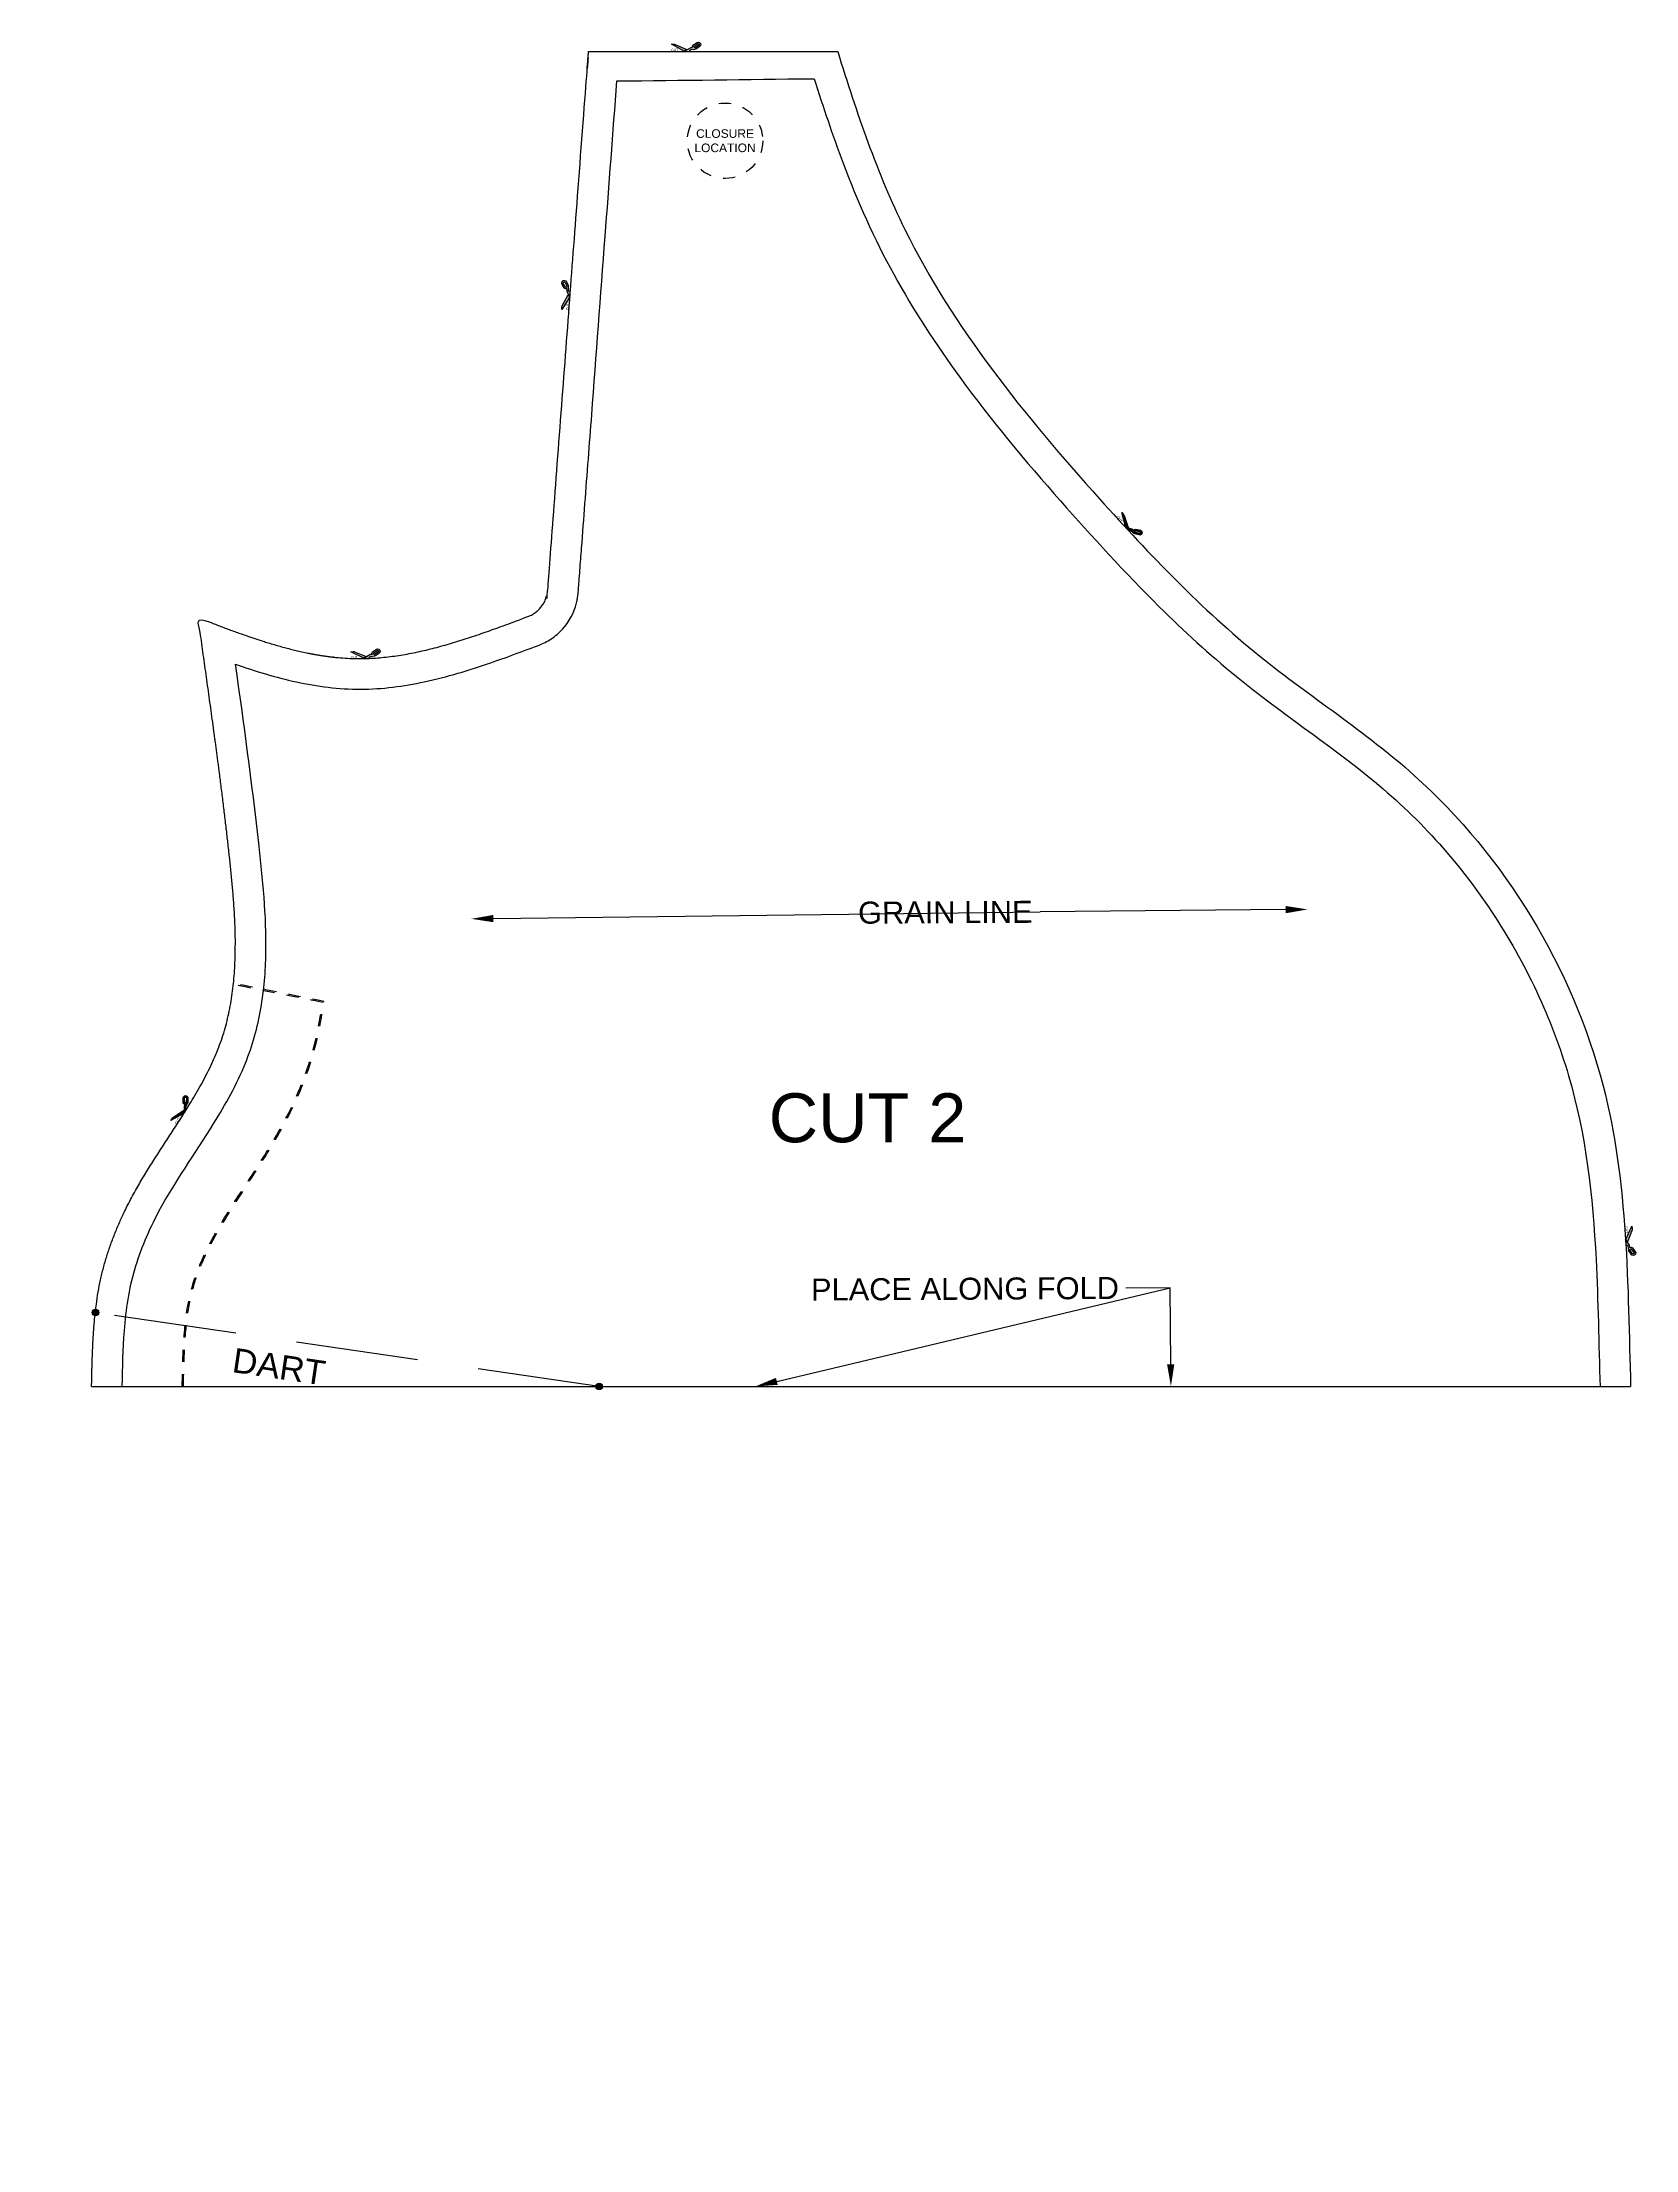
# Model space of a CAD drawing. Header units: feet. Extents: x 0 to 13, y 0 to 17.2.
import ezdxf
from ezdxf import colors
from ezdxf.entities.mleader import LeaderData, LeaderLine
from ezdxf.lldxf.tags import DXFTag
from ezdxf.math import Vec2, Vec3

# ---------------------------------------------------------------- set-up
doc = ezdxf.new("R2010")
doc.units = ezdxf.units.FT
doc.header["$MEASUREMENT"] = 0
for name, pattern in [('DASHED2', [0.375, 0.25, -0.125]), ('DASHEDX2', [1.5, 1, -0.5]), ('DOT2', [0.125, 0, -0.125])]:
    doc.linetypes.add(name, pattern=pattern)
for name, color, linetype in [('C2', 5, 'DASHED2'), ('CUT', 4, 'Continuous'), ('MARKINGS', 30, 'DASHEDX2'), ('MARKINGS2', 40, 'Continuous'), ('MARKINGS3', 42, 'DOT2'), ('SEAM ALLOWANCE', 6, 'SEAM ALLOWANCE ---- SEAM ALLOWANCE ---- SEAM ALLOWANCE ---- SEAM ALLOWANCE ----')]:
    doc.layers.add(name, color=color, linetype=linetype)
doc.styles.get("Standard").update_dxf_attribs({"font": 'arial.ttf'})
tags = doc.linetypes.add('SEAM ALLOWANCE ---- SEAM ALLOWANCE ---- SEAM ALLOWANCE ---- SEAM ALLOWANCE ----', pattern='A,0.5,-0.2,["SEAM ALLOWANCE",Standard,S=0.04,R=0,X=-0.1,Y=-0.05],-0.2,0.5,-0.2,-0.2,0.5,-0.2', length=2.5).pattern_tags.tags
tags[6] = DXFTag(74, 10)

# ---------------------------------------------------------------- blocks, each defined once
blk = doc.blocks.new('*U6')
at = {"linetype": 'Continuous'}
h = blk.add_hatch(color=256, dxfattribs=at)
h.dxf.hatch_style = 1
h.paths.add_polyline_path([(-0.095, 0.043, 0.117185), (-0.104, 0.045), (-0.125, 0.044), (-0.021, -0.012), (0, 0)])
h.paths.add_polyline_path([(0.031, -0.003, -0.224701), (0.036, 0), (0.067, 0.003, 0.100494), (0.075, 0.005), (0.103, 0.022, 1.041203), (0.084, 0.058), (0.051, 0.037, 0.275899), (0.047, 0.016), (0.038, 0.016, 0.12053), (0.029, 0.013), (-0.021, -0.015), (0.023, -0.015)])
h.paths.add_polyline_path([(0.059, 0.027), (0.09, 0.047, -1.07636), (0.097, 0.033), (0.068, 0.016, -0.53887)], flags=16)
for points in [[(0, 0), (-0.021, -0.012), (-0.125, 0.044), (-0.104, 0.045, -0.117185), (-0.095, 0.043), (0, 0)], [(0.047, 0.016), (0.038, 0.016, 0.12053), (0.029, 0.013), (-0.021, -0.015), (0.023, -0.015), (0.031, -0.003, -0.224701), (0.036, 0), (0.067, 0.003)], [(0.047, 0.016, -0.275899), (0.051, 0.037), (0.084, 0.058, -1.041203), (0.103, 0.022), (0.075, 0.005, -0.100494), (0.067, 0.003, -0.100494)], [(0.059, 0.027), (0.09, 0.047, -1.07636), (0.097, 0.033), (0.068, 0.016, -0.53887), (0.059, 0.027, 2.097381)]]:
    blk.add_lwpolyline(points, format="xyb", dxfattribs=at)
at = {"linetype": 'Continuous', "insert": (-0.127, 0.008), "char_height": 0.02, "attachment_point": 1}
blk.add_mtext_dynamic_manual_height_columns('CUT', width=0.12813, gutter_width=1, heights=[0], dxfattribs=at)

msp = doc.modelspace()

# ---------------------------------------------------------------- hatches: boundary and pattern name
at = {"layer": 'MARKINGS', "linetype": 'SEAM ALLOWANCE ---- SEAM ALLOWANCE ---- SEAM ALLOWANCE ---- SEAM ALLOWANCE ----'}
h = msp.add_hatch(color=256, dxfattribs=at)
h.dxf.hatch_style = 1
h.paths.add_polyline_path([(0.408, 6.838, 1), (0.461, 6.838, 1)])
h = msp.add_hatch(color=256, dxfattribs=at)
h.dxf.hatch_style = 1
h.paths.add_polyline_path([(4.524, 6.235, 1), (4.577, 6.235, 1)])

# ---------------------------------------------------------------- linework, layer by layer
at = {"layer": 'CUT', "linetype": 'Continuous', "ltscale": 0.5}
msp.add_line((4.463, 17.137), (6.498, 17.137), dxfattribs=at)
at = {"layer": 'CUT'}
for points in [[(0.404, 6.235), (12.975, 6.235)], [(0.481, 6.235), (12.946, 6.234)]]:
    msp.add_lwpolyline(points, dxfattribs=at)
msp.add_rational_spline([(0.404, 6.235), (0.41, 6.545), (0.422, 7.095), (0.824, 8.054), (1.676, 9.047), (1.522, 10.774), (1.361, 11.899), (1.273, 12.513), (1.698, 12.351), (2.594, 12.011), (3.495, 12.345), (3.968, 12.523), (4.062, 12.558), (4.122, 12.638), (4.13, 12.738), (4.24, 14.191), (4.35, 15.644), (4.461, 17.111), (4.462, 17.124), (4.463, 17.137)], [1, 1, 1, 1, 1, 1, 1, 1, 1, 1, 1, 1, 0.895411453918, 0.895411453918, 1, 1, 1, 1, 1, 1], degree=3, knots=[0, 0, 0, 0, 0.92012, 1.635777, 3.083462, 4.654597, 6.539345, 6.539345, 6.539345, 7.859908, 9.318968, 9.318968, 9.318968, 10.454452, 10.454452, 10.454452, 11.133526, 11.133526, 11.139675, 11.139675, 11.139675, 11.139675], dxfattribs=at)
msp.add_open_spline([(6.498, 17.137), (6.653, 16.639), (7.109, 15.287), (8.422, 13.682), (9.839, 12.197), (11.65, 11.051), (12.962, 8.894), (12.951, 7.064), (12.975, 6.235)], degree=3, knots=[12.135668, 12.135668, 12.135668, 12.135668, 13.689907, 16.404253, 18.238213, 19.832568, 22.800244, 25.264393, 25.264393, 25.264393, 25.264393], dxfattribs=at)
at = {"layer": 'MARKINGS'}
msp.add_line((4.55, 6.235), (0.435, 6.838), dxfattribs=at)
at = {"layer": 'MARKINGS', "linetype": 'SEAM ALLOWANCE ---- SEAM ALLOWANCE ---- SEAM ALLOWANCE ---- SEAM ALLOWANCE ----'}
for centre in [(0.435, 6.838), (4.55, 6.235)]:
    msp.add_circle(centre, 0.0269, dxfattribs=at)
at = {"layer": 'MARKINGS3', "ltscale": 0.25}
msp.add_circle((5.578, 16.409), 0.308, dxfattribs=at)
at = {"layer": 'MARKINGS3', "ltscale": 0.5}
for points, knots in [([(1.154, 6.235), (1.157, 6.388), (1.161, 6.529), (1.178, 6.754), (1.19, 6.845), (1.221, 6.999), (1.239, 7.067), (1.291, 7.213), (1.324, 7.288), (1.416, 7.474), (1.485, 7.588), (1.649, 7.844), (1.743, 7.984), (1.927, 8.284), (2.018, 8.442), (2.152, 8.751), (2.202, 8.895), (2.266, 9.152), (2.286, 9.267), (2.301, 9.38), (2.054, 9.429), (1.808, 9.478), (1.562, 9.527)], [0.016027, 0.016027, 0.016027, 0.016027, 0.474103, 0.474103, 0.839259, 0.839259, 1.171651, 1.171651, 1.504043, 1.504043, 1.986207, 1.986207, 2.468372, 2.468372, 2.915233, 2.915233, 3.236363, 3.236363, 3.501771, 3.501771, 3.501771, 4.501771, 4.501771, 4.501771, 4.501771]), ([(2.289, 9.372), (2.049, 9.42), (1.808, 9.468), (1.565, 9.516), (1.563, 9.516), (1.56, 9.517)], [3.5141615, 3.5141615, 3.5141615, 3.5141615, 4.4918949, 4.4918949, 4.501771, 4.501771, 4.501771, 4.501771]), ([(1.144, 6.235), (1.147, 6.397), (1.151, 6.545), (1.172, 6.787), (1.185, 6.883), (1.226, 7.059), (1.254, 7.144), (1.33, 7.327), (1.376, 7.419), (1.488, 7.613), (1.555, 7.717), (1.703, 7.943), (1.783, 8.065), (1.954, 8.35), (2.045, 8.517), (2.175, 8.844), (2.219, 8.99), (2.266, 9.211), (2.279, 9.292), (2.289, 9.372)], [0.015811, 0.015811, 0.015811, 0.015811, 0.500741, 0.500741, 0.905275, 0.905275, 1.309809, 1.309809, 1.714344, 1.714344, 2.118878, 2.118878, 2.523412, 2.523412, 2.982722, 2.982722, 3.306729, 3.306729, 3.494536, 3.494536, 3.494536, 3.494536])]:
    msp.add_open_spline(points, degree=3, knots=knots, dxfattribs=at)
at = {"layer": 'SEAM ALLOWANCE'}
msp.add_open_spline([(0.654, 6.235), (0.657, 6.391), (0.661, 6.543), (0.685, 6.866), (0.71, 7.031), (0.803, 7.351), (0.871, 7.51), (1.08, 7.9), (1.247, 8.133), (1.498, 8.539), (1.589, 8.7), (1.718, 9.018), (1.76, 9.17), (1.813, 9.473), (1.825, 9.625), (1.833, 10.081), (1.802, 10.383), (1.713, 11.173), (1.647, 11.656), (1.58, 12.133), (1.741, 12.077), (1.907, 12.026), (2.247, 11.952), (2.423, 11.929), (2.778, 11.93), (2.952, 11.954), (3.307, 12.029), (3.487, 12.085), (3.776, 12.184), (3.887, 12.225), (4.073, 12.295), (4.099, 12.306), (4.167, 12.345), (4.199, 12.37), (4.287, 12.454), (4.331, 12.527), (4.361, 12.617), (4.365, 12.632), (4.37, 12.658), (4.372, 12.668), (4.375, 12.686), (4.376, 12.693), (4.377, 12.704), (4.378, 12.708), (4.378, 12.714), (4.379, 12.715), (4.379, 12.718), (4.379, 12.718), (4.379, 12.72), (4.381, 12.749), (4.383, 12.779), (4.385, 12.794), (4.388, 12.84), (4.39, 12.87), (4.397, 12.961), (4.402, 13.022), (4.416, 13.203), (4.425, 13.324), (4.452, 13.688), (4.471, 13.93), (4.526, 14.657), (4.562, 15.142), (4.631, 16.05), (4.663, 16.473), (4.695, 16.897), (5.227, 16.903), (5.758, 16.909), (6.295, 16.916), (6.3, 16.916), (6.306, 16.916), (6.379, 16.685), (6.456, 16.455), (6.659, 15.917), (6.795, 15.61), (7.117, 15.026), (7.299, 14.747), (7.752, 14.126), (8.032, 13.791), (8.579, 13.172), (8.844, 12.882), (9.325, 12.405), (9.534, 12.214), (10.12, 11.736), (10.504, 11.484), (11.038, 11.05), (11.216, 10.883), (11.548, 10.517), (11.701, 10.32), (12.116, 9.698), (12.331, 9.241), (12.61, 8.29), (12.666, 7.79), (12.71, 6.932), (12.715, 6.586), (12.725, 6.234)], degree=3, knots=[0.005329, 0.005329, 0.005329, 0.005329, 0.470173, 0.470173, 1.034469, 1.034469, 1.598766, 1.598766, 2.45102, 2.45102, 2.968497, 2.968497, 3.389939, 3.389939, 3.81138, 3.81138, 4.654263, 4.654263, 6.11513, 6.11513, 6.11513, 6.599826, 6.599826, 7.083748, 7.083748, 7.567669, 7.567669, 8.096528, 8.096528, 8.430608, 8.430608, 8.668862, 8.668862, 8.907117, 8.907117, 9.383626, 9.383626, 9.477218, 9.477218, 9.54354, 9.54354, 9.586819, 9.586819, 9.61309, 9.61309, 9.624614, 9.624614, 9.628152, 9.628152, 9.63523, 9.63523, 9.642308, 9.642308, 9.656463, 9.656463, 9.684773, 9.684773, 9.741393, 9.741393, 9.854634, 9.854634, 10.081116, 10.081116, 10.278919, 10.278919, 10.278919, 11.037013, 11.037013, 11.04467, 11.04467, 11.04467, 11.758093, 11.758093, 12.726575, 12.726575, 13.695058, 13.695058, 14.964753, 14.964753, 16.124778, 16.124778, 16.951757, 16.951757, 18.322788, 18.322788, 19.092294, 19.092294, 19.8618, 19.8618, 21.400811, 21.400811, 22.978906, 22.978906, 24.014227, 24.014227, 24.014227, 24.014227], dxfattribs=at)

# ---------------------------------------------------------------- block references
at = {"layer": 'C2', "linetype": 'Continuous'}
msp.add_blockref('*U6', (5.265, 17.153), dxfattribs=at)
for p, rotation in [((4.297, 15.151), 85.66785712007831), ((8.871, 13.25), 312.6969649182198), ((2.648, 12.196), 1.771602896487447), ((1.155, 8.489), 57.89370126029318), ((12.95, 7.416), 273.5264203061361)]:
    msp.add_blockref('*U6', p, dxfattribs=dict(at, rotation=rotation))

# ---------------------------------------------------------------- texts
at = {"layer": 'MARKINGS', "linetype": 'SEAM ALLOWANCE ---- SEAM ALLOWANCE ---- SEAM ALLOWANCE ---- SEAM ALLOWANCE ----', "insert": (1.573, 6.551), "char_height": 0.2, "attachment_point": 1, "rotation": 351.6608}
msp.add_mtext_dynamic_manual_height_columns('DART', width=0.68925, gutter_width=1, heights=[0], dxfattribs=at)
at = {"layer": 'MARKINGS2', "linetype": 'Continuous', "ltscale": 0.5, "insert": (5.935, 8.629), "char_height": 0.4, "attachment_point": 1}
msp.add_mtext_dynamic_manual_height_columns('CUT 2', width=2.84434, gutter_width=1, heights=[0], dxfattribs=at)
at = {"layer": 'MARKINGS3', "linetype": 'Continuous', "ltscale": 0.5, "insert": (5.578, 16.409), "char_height": 0.07, "attachment_point": 5}
msp.add_mtext_dynamic_manual_height_columns('CLOSURE LOCATION', width=0.78453, gutter_width=1, heights=[0], dxfattribs=at)

# ---------------------------------------------------------------- leaders
at = {"layer": 'MARKINGS'}
ml = msp.add_multileader_mtext('Standard', dxfattribs=at)
ml.set_content('', color=256)
ml.set_leader_properties()
ml.build(insert=Vec2(0, 0))
ml.multileader.update_dxf_attribs({"has_dogleg": 0, "dogleg_length": 0.36, "arrow_head_size": 0.18})
ctx = ml.context
ctx.base_point, ctx.char_height, ctx.arrow_head_size, ctx.landing_gap_size, ctx.plane_origin = Vec3(10.361, 6.887), 0.18, 0.18, 0.09, Vec3(10.001, 6.183)
notes = []
notes.append((ctx, [(0, (0, 0, 0), (0, 0), (1, 0), 1, [])]))
ctx.mtext.insert, ctx.mtext.flow_direction = Vec3(10.451, 6.977), 5
at = {"layer": 'MARKINGS2'}
ml = msp.add_multileader_mtext('Standard', dxfattribs=at)
ml.set_content('GRAIN LINE', color=256)
ml.set_leader_properties()
ml.build(insert=Vec2(0, 0))
ml.multileader.update_dxf_attribs({"has_dogleg": 0, "dogleg_length": 0.36, "arrow_head_size": 0.18})
ctx = ml.context
ctx.base_point, ctx.char_height, ctx.arrow_head_size, ctx.landing_gap_size, ctx.plane_origin, ctx.plane_x_axis, ctx.plane_y_axis = Vec3(6.574, 10.102), 0.18, 0.18, 0.09, Vec3(3.506, 10.054), Vec3(0.999986, 0.005372), Vec3(-0.005372, 0.999986)
notes.append((ctx, [(1, (1, 1, 0), (8.512, 10.113), (-0.999986, -0.005372), 0.36, [(0, [(3.506, 10.054)], 0, []), (1, [(10.337, 10.131)], 0, [])])]))
ctx.mtext.insert, ctx.mtext.text_direction, ctx.mtext.rotation, ctx.mtext.flow_direction = Vec3(6.664, 10.194), Vec3(0.999986, 0.005372), 0.005372, 5
at = {"layer": 'MARKINGS2', "linetype": 'Continuous'}
ml = msp.add_multileader_mtext('Standard', dxfattribs=at)
ml.set_content('PLACE ALONG FOLD', color=256)
ml.set_leader_properties()
ml.build(insert=Vec2(0, 0))
ml.multileader.update_dxf_attribs({"dogleg_length": 0.36, "arrow_head_size": 0.18})
ctx = ml.context
ctx.base_point, ctx.char_height, ctx.arrow_head_size, ctx.landing_gap_size, ctx.plane_origin, ctx.plane_x_axis, ctx.plane_y_axis = Vec3(6.19, 7.024), 0.18, 0.18, 0.09, Vec3(5.618, 6.252), Vec3(0.999986, 0.005372), Vec3(-0.005372, 0.999986)
notes.append((ctx, [(1, (1, 1, 0), (9.213, 7.04), (-0.999986, -0.005372), 0.36, [(0, [(5.826, 6.235)], 0, []), (1, [(9.22, 6.235)], 0, [])])]))
ctx.mtext.insert, ctx.mtext.text_direction, ctx.mtext.rotation, ctx.mtext.flow_direction = Vec3(6.28, 7.116), Vec3(0.999986, 0.005372), 0.005372, 5
for ctx, leaders in notes:
    for number, flags, end, landing, length, lines in leaders:
        leader = LeaderData()
        leader.index, (leader.has_last_leader_line, leader.has_dogleg_vector, leader.attachment_direction) = number, flags
        leader.last_leader_point, leader.dogleg_vector, leader.dogleg_length = Vec3(end), Vec3(landing), length
        for number, points, colour, breaks in lines:
            line = LeaderLine()
            line.index, line.vertices, line.color, line.breaks = number, Vec3.list(points), colors.encode_raw_color(colour), breaks
            leader.lines.append(line)
        ctx.leaders.append(leader)

doc.saveas('drawing.dxf')
